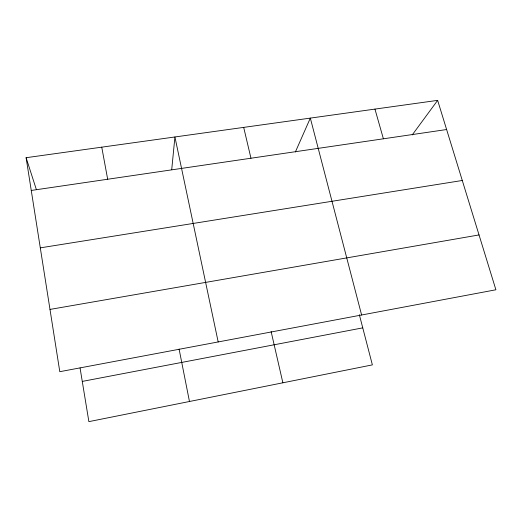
<?xml version="1.0" encoding="UTF-8"?>
<svg xmlns="http://www.w3.org/2000/svg" width="522" height="522" viewBox="0 0 522 522"><rect width="100%" height="100%" fill="white"/><g stroke="black" fill="none" stroke-linecap="round" stroke-linejoin="round"><path stroke-width="0.78" d="M171.712 169.689L174.922 136.966L218.183 341.943M295.367 151.993L310.329 118.102L361.615 315.007M412.223 134.93L437.645 100.368L495.9 289.782L59.795 371.69L26.1 157.703L437.645 100.368M82.267 381.412L362.757 327.862M49.995 309.422L479.033 234.933M40.298 247.859L462.283 180.482M31.261 190.458L446.617 129.528M26.1 157.703L36.351 189.532M374.953 109.098L383.396 138.8M359.332 314.675L372.375 364.885L88.877 421.632L80.062 367.951M243.689 127.388L250.965 158.231M271.114 331.522L282.872 382.802M179.098 349.074L189.466 401.496M101.751 147.165L107.676 179.248"/></g></svg>
